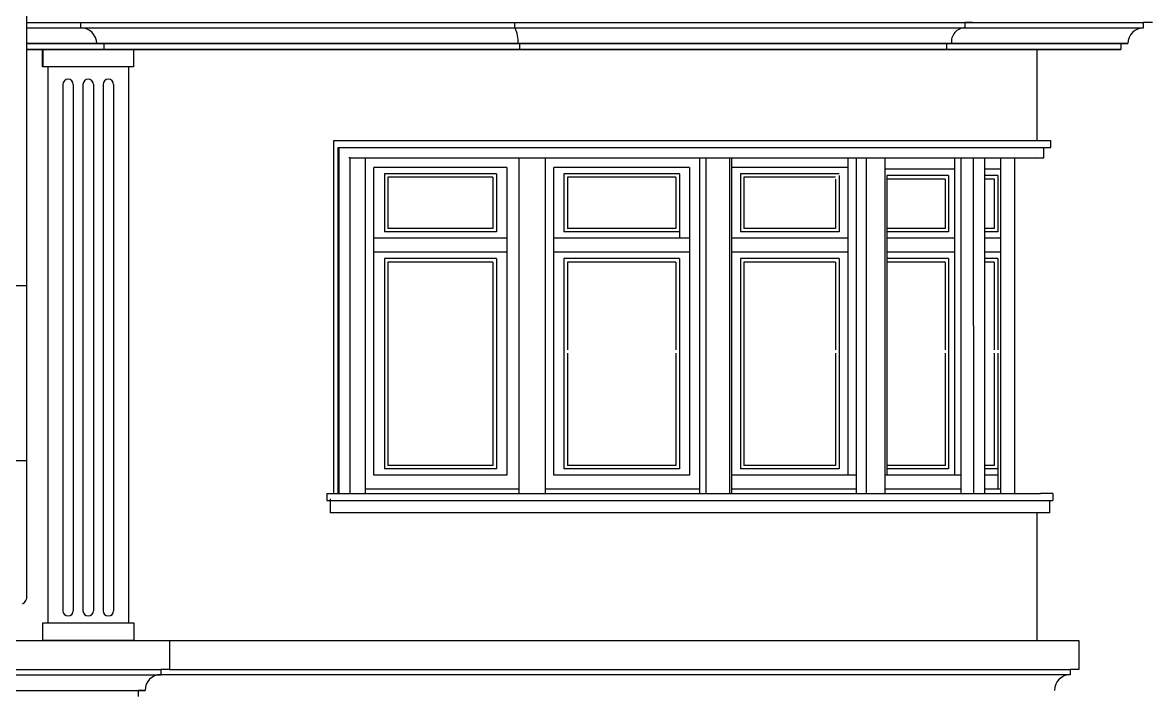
# Model space of a CAD drawing. Extents: x -133165 to 20117, y 15722 to 63536.
# Drawn here: x 3662 to 10122, y 51559 to 55378 of the extents above; entities that cross this region are included whole.
import ezdxf

# ---------------------------------------------------------------- set-up
doc = ezdxf.new("R2010")
doc.units = 0
doc.layers.get('0').update_dxf_attribs({"linetype": 'CONTINUOUS'})
doc.layers.add('DOORS', color=32, linetype='CONTINUOUS')
doc.layers.add('FRIZ', color=173, linetype='CONTINUOUS')

msp = doc.modelspace()

# ---------------------------------------------------------------- linework, layer by layer
at = {"ltscale": 10}
for p, q in [((3686.9, 52097.3), (3686.9, 55456.7)), ((3686.9, 55378.2), (10072.2, 55378.2)), ((3995.5, 55348.2), (3995.5, 55378.2)), ((6470.3, 55378.2), (6477.4, 55378.2)), ((6477.4, 55348.2), (6477.4, 55378.2)), ((9094.4, 55378.2), (9051.6, 55378.2)), ((9051.6, 55348.2), (9051.6, 55378.2)), ((10122.2, 55378.2), (10072.2, 55378.2)), ((10072.2, 55348.2), (10072.2, 55378.2)), ((3686.9, 55348.2), (10072.2, 55348.2)), ((3686.9, 55348.2), (10072.2, 55348.2)), ((9942.2, 55258.2), (3686.9, 55258.2)), ((3686.9, 55258.2), (9982.2, 55258.2)), ((3686.9, 55258.2), (9942.2, 55258.2)), ((4125.5, 55258.2), (4125.5, 55224.2)), ((4125.5, 55258.2), (4125.5, 55258.2)), ((6496, 55258.2), (6502.8, 55258.2)), ((6502.8, 55258.2), (6496, 55258.2)), ((6502.8, 55258.2), (6502.8, 55224.2)), ((6502.8, 55258.2), (6502.8, 55258.2)), ((8973.2, 55258.2), (8944.7, 55258.2)), ((8944.7, 55258.2), (8944.7, 55224.2)), ((8944.7, 55258.2), (8973.2, 55258.2)), ((8944.7, 55258.2), (8944.7, 55258.2)), ((9982.2, 55258.2), (9942.2, 55258.2)), ((9942.2, 55258.2), (9942.2, 55224.2)), ((9942.2, 55258.2), (9982.2, 55258.2)), ((9942.2, 55258.2), (9942.2, 55258.2)), ((9942.2, 55224.2), (3686.9, 55224.2)), ((3686.9, 55224.2), (9942.2, 55224.2)), ((3776.9, 55224.2), (3776.9, 55124.2)), ((4296.9, 55224.2), (4296.9, 55124.2)), ((9462.2, 55224.2), (9462.2, 54704.6)), ((4291.9, 55124.2), (3781.9, 55124.2)), ((3806.9, 55124.2), (3806.9, 51944.6)), ((4266.9, 55124.2), (4266.9, 51944.6)), ((3891.9, 55024.2), (3891.9, 52014.6)), ((3951.9, 55024.2), (3951.9, 52014.6)), ((4006.9, 55024.2), (4006.9, 52014.6)), ((4066.9, 55024.2), (4066.9, 52014.6)), ((4121.9, 55024.2), (4121.9, 52014.6)), ((4181.9, 55024.2), (4181.9, 52014.6)), ((5533.8, 54604.6), (5527.9, 54604.6)), ((5533.8, 54604.6), (5533.9, 52684.6)), ((5533.8, 54604.6), (9502.1, 54604.6)), ((5620.9, 54604.6), (5621, 52684.6)), ((6499.8, 54604.6), (6500, 52684.6)), ((6649.8, 54604.6), (6649.9, 52684.6)), ((7533.3, 54604.6), (7533.4, 52684.6)), ((7567.8, 54604.6), (7567.9, 52684.6)), ((7703.1, 54604.6), (7703.2, 52684.6)), ((8428.8, 54604.6), (8428.9, 52684.6)), ((8485.4, 54604.6), (8485.5, 52684.6)), ((8591.4, 54604.6), (8591.5, 52684.6)), ((9026, 54604.6), (9026.1, 52684.6)), ((9098.2, 54604.6), (9098.3, 52684.6)), ((9162.9, 54604.6), (9163, 52684.6)), ((9253, 54604.6), (9253.2, 52749.6)), ((9253, 54604.6), (9253.2, 52684.6)), ((9333, 54604.6), (9333.1, 52684.6)), ((9462.2, 54624.6), (9462.2, 54624.6)), ((8604.1, 54503.6), (8604.3, 52789.6)), ((3686.9, 53871.9), (3596.9, 53871.9)), ((3686.9, 52871.9), (3596.9, 52871.9)), ((8936.8, 52789.6), (8936.8, 52789.6)), ((9462.2, 52574.6), (9462.2, 51844.6)), ((3566.9, 51844.6), (4501.9, 51844.6)), ((4501.9, 51844.6), (4501.9, 51678.6)), ((4501.9, 51844.6), (9702.2, 51844.6)), ((9702.2, 51844.6), (9702.2, 51678.6)), ((3566.9, 51678.6), (4451.9, 51678.6)), ((3566.9, 51648.6), (4451.9, 51648.6)), ((4501.9, 51678.6), (4451.9, 51678.6)), ((4451.9, 51678.6), (4451.9, 51648.6)), ((4451.9, 51648.6), (4451.9, 51648.6)), ((9652.2, 51648.6), (4451.9, 51648.6)), ((4501.9, 51678.6), (9652.2, 51678.6)), ((9702.2, 51678.6), (9652.2, 51678.6)), ((9652.2, 51678.6), (9652.2, 51648.6)), ((9652.2, 51648.6), (9652.2, 51648.6)), ((3566.9, 51558.6), (4361.9, 51558.6)), ((4361.9, 51558.6), (4321.9, 51558.6)), ((4321.9, 51558.6), (4321.9, 51524.6))]:
    msp.add_line(p, q, dxfattribs=at)
for points in [[(3776.4, 55224.2), (4296.4, 55224.2), (4296.4, 55124.2), (3776.4, 55124.2)], [(3777.4, 51944.6), (4297.4, 51944.6), (4297.4, 51844.6), (3777.4, 51844.6)]]:
    msp.add_lwpolyline(points, close=True, dxfattribs=at)
for centre, radius, start, end in [((3995.5, 55258.2), 90, 0, 90), ((6299.1, 55264.3), 197, 358.21303, 25.19049), ((9053.4, 55267.5), 80.8, 91.27468, 186.58503), ((10072.2, 55258.2), 90, 90, 180), ((3921.9, 55024.2), 30, 0, 180), ((4036.9, 55024.2), 30, 0, 180), ((4151.9, 55024.2), 30, 0, 180), ((3636.9, 52097.3), 50, 300, 360), ((3921.9, 52014.6), 30, 180, 0), ((4036.9, 52014.6), 30, 180, 0), ((4151.9, 52014.6), 30, 180, 0), ((4451.9, 51558.6), 90, 90, 180), ((9652.2, 51558.6), 90, 90, 180)]:
    msp.add_arc(centre, radius, start, end, dxfattribs=at)
at = {"layer": 'DOORS', "ltscale": 100}
for p, q in [((7717.7, 52684.6), (7717.6, 54604.6)), ((8379.8, 54604.6), (8379.9, 52789.6)), ((8991.4, 54604.6), (8991.4, 54144.6)), ((5671.1, 52789.6), (5671, 54549.6)), ((6431.3, 54549.6), (5671, 54549.6)), ((6431.3, 54549.6), (6431.5, 52789.6)), ((6699.1, 54144.6), (6699, 54549.6)), ((7475.5, 54549.6), (6699, 54549.6)), ((7475.5, 54549.6), (7475.7, 52789.6)), ((8379.8, 54549.6), (7717.6, 54549.6)), ((8991.4, 54539.6), (8591.4, 54539.6)), ((9253, 54539.6), (9162.9, 54539.6)), ((5730.9, 54513.6), (5731, 54180.6)), ((6371.5, 54513.6), (5730.9, 54513.6)), ((5750.9, 54493.6), (5751, 54200.6)), ((6351.5, 54493.6), (5750.9, 54493.6)), ((6351.5, 54493.6), (6351.5, 54200.6)), ((6371.5, 54513.6), (6371.5, 54180.6)), ((6756.8, 54513.6), (6756.8, 54180.6)), ((7417.8, 54513.6), (6756.8, 54513.6)), ((6776.8, 54493.6), (6776.8, 54200.6)), ((7397.8, 54493.6), (6776.8, 54493.6)), ((7397.8, 54493.6), (7397.8, 54200.6)), ((7417.8, 54513.6), (7417.8, 54144.6)), ((7766.6, 54513.6), (7766.6, 54180.6)), ((8330.8, 54513.6), (7766.6, 54513.6)), ((7786.6, 54493.6), (7786.6, 54200.6)), ((8310.8, 54493.6), (7786.6, 54493.6)), ((8310.8, 54483.6), (8310.8, 54200.6)), ((8330.8, 54503.6), (8330.8, 54180.6)), ((8956.7, 54503.6), (8604.1, 54503.6)), ((8936.7, 54483.6), (8604.2, 54483.6)), ((8936.7, 54483.6), (8936.7, 54200.6)), ((8956.7, 54503.6), (8956.7, 54180.6)), ((9237.5, 54503.6), (9162.9, 54503.6)), ((9217.5, 54483.6), (9162.9, 54483.6)), ((9217.5, 54483.6), (9217.5, 54200.6)), ((9237.5, 54503.6), (9237.5, 54180.6)), ((6431.4, 54144.6), (5671, 54144.6)), ((6371.5, 54180.6), (5731, 54180.6)), ((6351.5, 54200.6), (5751, 54200.6)), ((7475.6, 54144.6), (6699.1, 54144.6)), ((6699.2, 52789.6), (6699.1, 54144.6)), ((7417.8, 54180.6), (6756.8, 54180.6)), ((7397.8, 54200.6), (6776.8, 54200.6)), ((8379.8, 54144.6), (7717.6, 54144.6)), ((8330.8, 54180.6), (7766.6, 54180.6)), ((8310.8, 54200.6), (7786.6, 54200.6)), ((8936.7, 54200.6), (8604.2, 54200.6)), ((8956.7, 54180.6), (8604.2, 54180.6)), ((8991.4, 54144.6), (8604.2, 54144.6)), ((8991.4, 54144.6), (8991.5, 52789.6)), ((9217.5, 54200.6), (9162.9, 54200.6)), ((9237.5, 54180.6), (9162.9, 54180.6)), ((9253.1, 54144.6), (9162.9, 54144.6)), ((6431.4, 54064.6), (5671, 54064.6)), ((5731, 54028.6), (5731.1, 52825.6)), ((6371.5, 54028.6), (5731, 54028.6)), ((6371.5, 54028.6), (6371.6, 52825.6)), ((7475.6, 54064.6), (6699.1, 54064.6)), ((6756.8, 54028.6), (6756.9, 52825.6)), ((7417.9, 54028.6), (6756.8, 54028.6)), ((7417.9, 54028.6), (7417.9, 52825.6)), ((7786.6, 54064.6), (7717.6, 54064.6)), ((7766.6, 54028.6), (7766.7, 52825.6)), ((8330.9, 54028.6), (7766.6, 54028.6)), ((8379.8, 54064.6), (7786.6, 54064.6)), ((8330.9, 54028.6), (8330.9, 52825.6)), ((8991.4, 54064.6), (8604.2, 54064.6)), ((8956.7, 54028.6), (8604.2, 54028.6)), ((8956.7, 54028.6), (8956.8, 52825.6)), ((9253.1, 54064.6), (9162.9, 54064.6)), ((9237.5, 54028.6), (9162.9, 54028.6)), ((9237.5, 54028.6), (9237.6, 53507.1)), ((5751, 54008.6), (5751.1, 52845.6)), ((6351.5, 54008.6), (5751, 54008.6)), ((6351.5, 54008.6), (6351.6, 52845.6)), ((6776.8, 54008.6), (6776.8, 53507.1)), ((7397.9, 54008.6), (6776.8, 54008.6)), ((7397.9, 54008.6), (7397.9, 53507.1)), ((7786.6, 54008.6), (7786.7, 52845.6)), ((8310.9, 54008.6), (7786.6, 54008.6)), ((8310.9, 54008.6), (8310.9, 53507.1)), ((8936.7, 54008.6), (8604.2, 54008.6)), ((8936.7, 54008.6), (8936.8, 53507.1)), ((9217.5, 54008.6), (9162.9, 54008.6)), ((9217.5, 54008.6), (9217.6, 53507.1)), ((5751, 53487.1), (5751.1, 52845.6)), ((6351.5, 53487.1), (6351.6, 52845.6)), ((6776.8, 53487.1), (6776.9, 52845.6)), ((7397.9, 53487.1), (7397.9, 52845.6)), ((8310.9, 53487.1), (8310.9, 52845.6)), ((8936.8, 53487.1), (8936.8, 52845.6)), ((9217.6, 53487.1), (9217.6, 52845.6)), ((9237.6, 53487.1), (9237.6, 52709.6)), ((6431.5, 52789.6), (5671.1, 52789.6)), ((6371.6, 52825.6), (5731.1, 52825.6)), ((6351.6, 52845.6), (5751.1, 52845.6)), ((7475.7, 52789.6), (6699.2, 52789.6)), ((7417.9, 52825.6), (6756.9, 52825.6)), ((7397.9, 52845.6), (6776.9, 52845.6)), ((8428.9, 52789.6), (7717.7, 52789.6)), ((8330.9, 52825.6), (7766.7, 52825.6)), ((8310.9, 52845.6), (7786.7, 52845.6)), ((9026.1, 52789.6), (8591.5, 52789.6)), ((8936.8, 52845.6), (8604.3, 52845.6)), ((8956.8, 52825.6), (8604.3, 52825.6)), ((9217.6, 52845.6), (9163, 52845.6)), ((9237.6, 52825.6), (9163, 52825.6)), ((9237.6, 52789.6), (9163, 52789.6)), ((6500, 52709.6), (5621, 52709.6)), ((7533.4, 52709.6), (6649.9, 52709.6)), ((8428.9, 52709.6), (7717.7, 52709.6)), ((9026.1, 52709.6), (8591.5, 52709.6)), ((9253.1, 52709.6), (9163, 52709.6))]:
    msp.add_line(p, q, dxfattribs=at)
at = {"layer": 'FRIZ', "ltscale": 50}
for p, q in [((5441.2, 54704.6), (9542.1, 54704.6)), ((5441.3, 52684.6), (5441.2, 54704.6)), ((5465.7, 54664.6), (9542.1, 54664.6)), ((5465.8, 52684.6), (5465.7, 54664.6)), ((5471.7, 52684.6), (5471.6, 54664.6)), ((9502.1, 54604.6), (9502.1, 54664.6)), ((9542.1, 54664.6), (9542.1, 54704.6)), ((5401.3, 52684.6), (9482.2, 52684.6)), ((5401.3, 52684.6), (5401.3, 52644.6)), ((5421.3, 52654.6), (5421.3, 52574.6)), ((9553.6, 52684.6), (9482.2, 52684.6)), ((9553.6, 52684.6), (9553.6, 52644.6)), ((5401.3, 52644.6), (9553.6, 52644.6)), ((9533.6, 52644.6), (9533.6, 52574.6)), ((9533.6, 52574.6), (5421.3, 52574.6))]:
    msp.add_line(p, q, dxfattribs=at)

doc.saveas('drawing.dxf')
